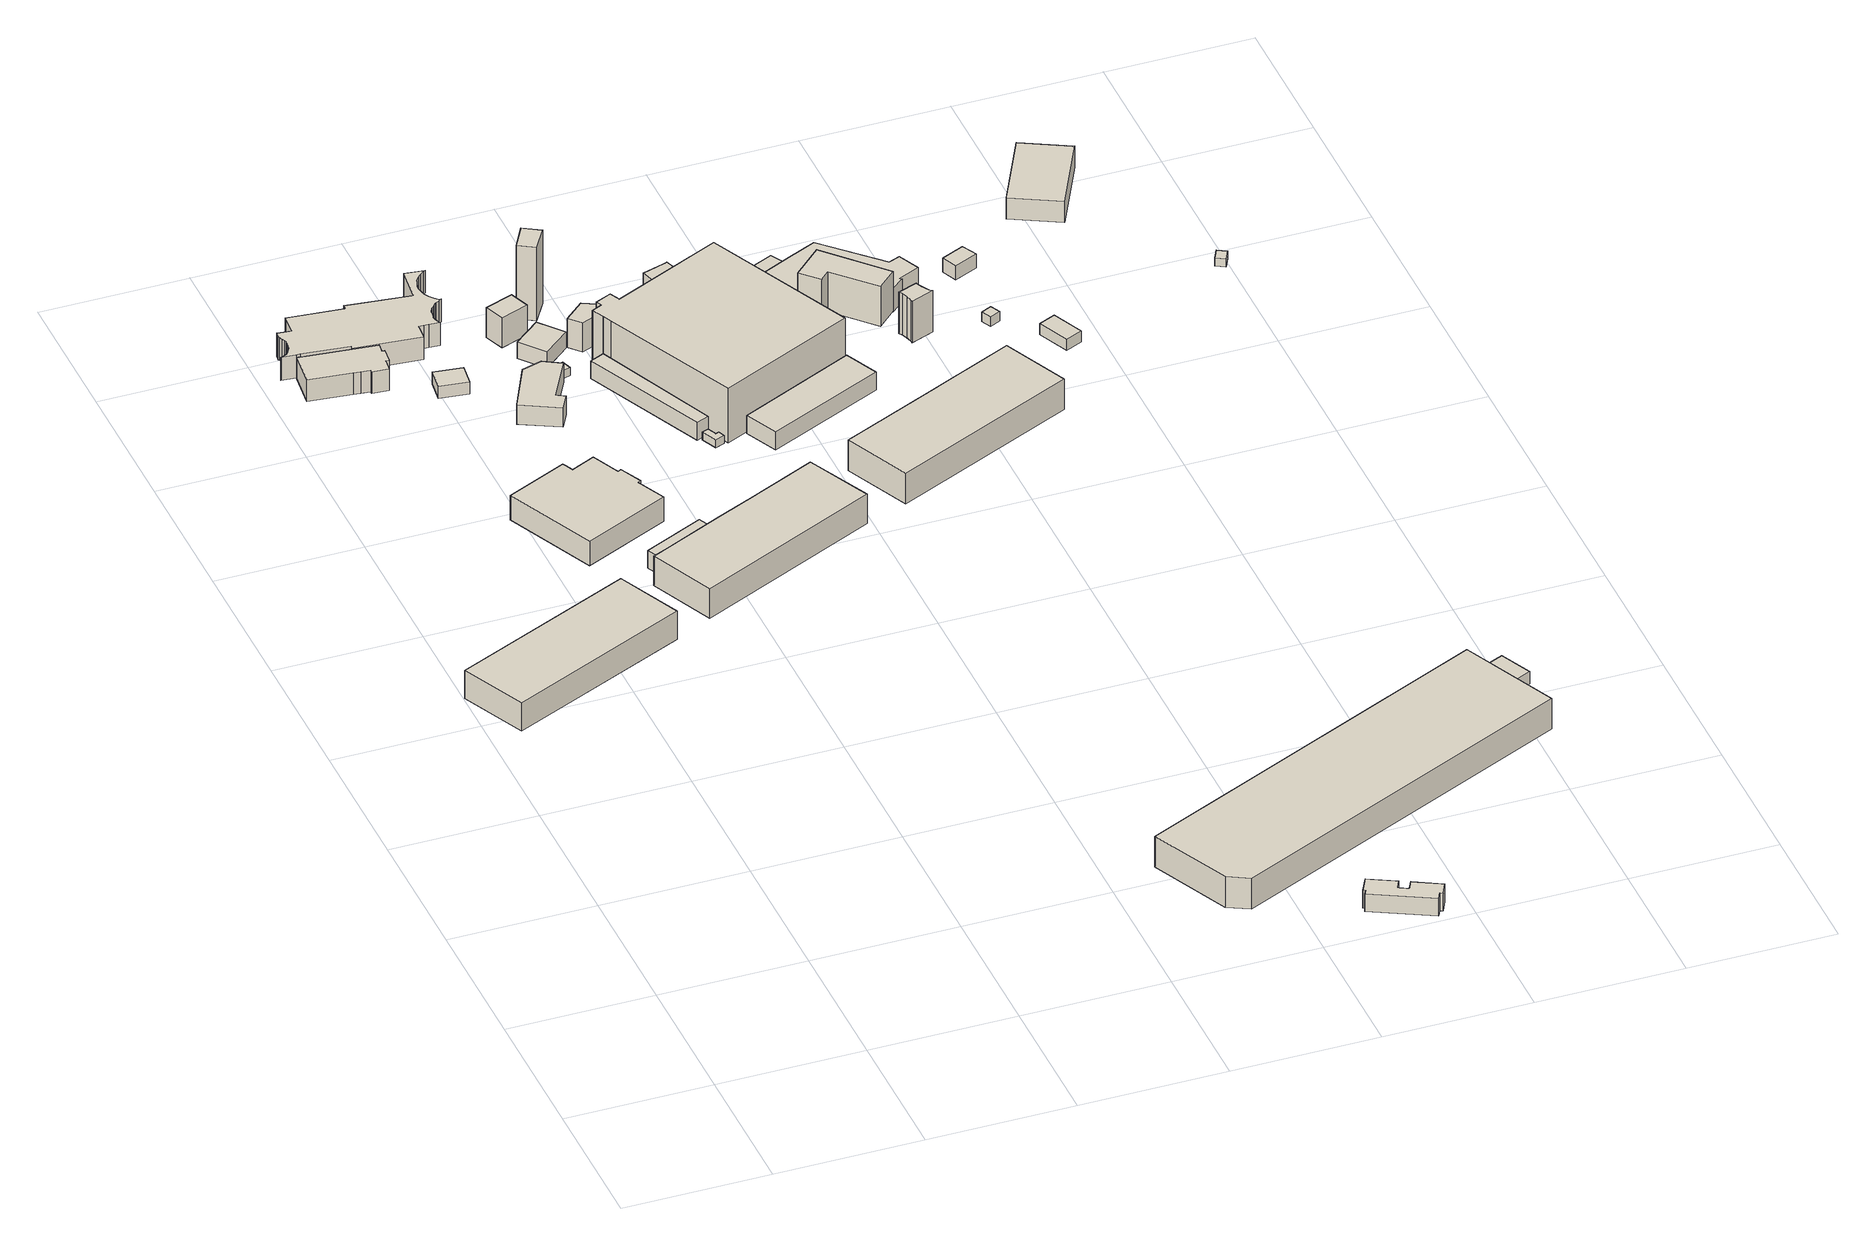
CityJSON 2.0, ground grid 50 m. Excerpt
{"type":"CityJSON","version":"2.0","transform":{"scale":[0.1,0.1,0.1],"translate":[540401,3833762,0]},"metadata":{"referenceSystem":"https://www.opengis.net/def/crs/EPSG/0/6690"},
"CityObjects":{
"building1":{"type":"Building","attributes":{"計測周辺長":183.09,"1/2500図郭":65,"区名":"港区","町丁目名称":"海岸通３丁目","街区番号":5,"class":"3001","usage":"431","measuredHeight":10.8,"storeysAboveGround":3,"BuildingDetailAttribute.buildingRoofEdgeArea":1635.69,"BuildingDetailAttribute.buildingStructureType":"610","BuildingDetailAttribute.buildingStructureOrgType":"2","BuildingDetailAttribute.detailedUsage":"1720","BuildingDetailAttribute.specifiedBuildingCoverageRate":0.6,"BuildingDetailAttribute.surveyYear":2017,"BuildingTsunamiRiskAttribute.description":"1","BuildingTsunamiRiskAttribute.rank":"1","BuildingTsunamiRiskAttribute.depth":0.29,"BuildingHighTideRiskAttribute.description":"1","BuildingHighTideRiskAttribute.rank":"3","BuildingHighTideRiskAttribute.depth":4.31,"BuildingIDAttribute.prefecture":"27","BuildingIDAttribute.city":"27107"},"geometry":[{"type":"Solid","lod":"1","boundaries":[[[[0,1,2,3]],[[2,4,5,3]],[[1,6,4,2]],[[0,7,6,1]],[[3,5,7,0]],[[4,6,7,5]]]]}]},
"building2":{"type":"Building","attributes":{"class":"3001","measuredHeight":8.2,"BuildingDetailAttribute.specifiedBuildingCoverageRate":0.6,"BuildingDetailAttribute.surveyYear":2017,"BuildingTsunamiRiskAttribute.description":"1","BuildingTsunamiRiskAttribute.rank":"2","BuildingTsunamiRiskAttribute.depth":1.66,"BuildingHighTideRiskAttribute.description":"1","BuildingHighTideRiskAttribute.rank":"3","BuildingHighTideRiskAttribute.depth":4.69,"BuildingIDAttribute.prefecture":"27","BuildingIDAttribute.city":"27107"},"geometry":[{"type":"Solid","lod":"1","boundaries":[[[[8,9,10,11,12,13,14,15,16,17,18,19,20,21,22]],[[21,23,24,22]],[[20,25,23,21]],[[19,26,25,20]],[[18,27,26,19]],[[17,28,27,18]],[[16,29,28,17]],[[15,30,29,16]],[[14,31,30,15]],[[13,32,31,14]],[[12,33,32,13]],[[11,34,33,12]],[[10,35,34,11]],[[9,36,35,10]],[[8,37,36,9]],[[22,24,37,8]],[[23,25,26,27,28,29,30,31,32,33,34,35,36,37,24]]]]}]},
"building3":{"type":"Building","attributes":{"計測周辺長":122.54,"1/2500図郭":65,"区名":"港区","町丁目名称":"海岸通３丁目","街区番号":6,"class":"3001","usage":"431","measuredHeight":9.3,"storeysAboveGround":2,"BuildingDetailAttribute.buildingRoofEdgeArea":935.91,"BuildingDetailAttribute.buildingStructureType":"610","BuildingDetailAttribute.buildingStructureOrgType":"2","BuildingDetailAttribute.detailedUsage":"1720","BuildingDetailAttribute.specifiedBuildingCoverageRate":0.6,"BuildingDetailAttribute.surveyYear":2017,"BuildingTsunamiRiskAttribute.description":"1","BuildingTsunamiRiskAttribute.rank":"2","BuildingTsunamiRiskAttribute.depth":2.37,"BuildingHighTideRiskAttribute.description":"1","BuildingHighTideRiskAttribute.rank":"4","BuildingHighTideRiskAttribute.depth":5.41,"BuildingIDAttribute.prefecture":"27","BuildingIDAttribute.city":"27107"},"geometry":[{"type":"Solid","lod":"1","boundaries":[[[[38,39,40,41,42,43,44,45,46,47,48]],[[47,49,50,48]],[[46,51,49,47]],[[45,52,51,46]],[[44,53,52,45]],[[43,54,53,44]],[[42,55,54,43]],[[41,56,55,42]],[[40,57,56,41]],[[39,58,57,40]],[[38,59,58,39]],[[48,50,59,38]],[[49,51,52,53,54,55,56,57,58,59,50]]]]}]},
"building4":{"type":"Building","attributes":{"計測周辺長":179.99,"1/2500図郭":65,"区名":"港区","町丁目名称":"海岸通３丁目","街区番号":4,"class":"3001","usage":"441","measuredHeight":8.8,"storeysAboveGround":2,"BuildingDetailAttribute.buildingRoofEdgeArea":1000.25,"BuildingDetailAttribute.buildingStructureType":"610","BuildingDetailAttribute.buildingStructureOrgType":"2","BuildingDetailAttribute.detailedUsage":"1520","BuildingDetailAttribute.specifiedBuildingCoverageRate":0.6,"BuildingDetailAttribute.surveyYear":2017,"BuildingTsunamiRiskAttribute.description":"1","BuildingTsunamiRiskAttribute.rank":"2","BuildingTsunamiRiskAttribute.depth":1.92,"BuildingHighTideRiskAttribute.description":"1","BuildingHighTideRiskAttribute.rank":"3","BuildingHighTideRiskAttribute.depth":4.95,"BuildingIDAttribute.prefecture":"27","BuildingIDAttribute.city":"27107"},"geometry":[{"type":"Solid","lod":"1","boundaries":[[[[60,61,62,63,64,65,66,67,68,69,70,71,72,73,74,75,76,77,78,79,80,81,82,83,84,85,86,87,88,89,90,91,92,93,94,95,96,97,98,99,100,101,102,103,104,105,106,107,108,109,110,111,112,113,114]],[[113,115,116,114]],[[112,117,115,113]],[[111,118,117,112]],[[110,119,118,111]],[[109,120,119,110]],[[108,121,120,109]],[[107,122,121,108]],[[106,123,122,107]],[[105,124,123,106]],[[104,125,124,105]],[[103,126,125,104]],[[102,127,126,103]],[[101,128,127,102]],[[100,129,128,101]],[[99,130,129,100]],[[98,131,130,99]],[[97,132,131,98]],[[96,133,132,97]],[[95,134,133,96]],[[94,135,134,95]],[[93,136,135,94]],[[92,137,136,93]],[[91,138,137,92]],[[90,139,138,91]],[[89,140,139,90]],[[88,141,140,89]],[[87,142,141,88]],[[86,143,142,87]],[[85,144,143,86]],[[84,145,144,85]],[[83,146,145,84]],[[82,147,146,83]],[[81,148,147,82]],[[80,149,148,81]],[[79,150,149,80]],[[78,151,150,79]],[[77,152,151,78]],[[76,153,152,77]],[[75,154,153,76]],[[74,155,154,75]],[[73,156,155,74]],[[72,157,156,73]],[[71,158,157,72]],[[70,159,158,71]],[[69,160,159,70]],[[68,161,160,69]],[[67,162,161,68]],[[66,163,162,67]],[[65,164,163,66]],[[64,165,164,65]],[[63,166,165,64]],[[62,167,166,63]],[[61,168,167,62]],[[60,169,168,61]],[[114,116,169,60]],[[115,117,118,119,120,121,122,123,124,125,126,127,128,129,130,131,132,133,134,135,136,137,138,139,140,141,142,143,144,145,146,147,148,149,150,151,152,153,154,155,156,157,158,159,160,161,162,163,164,165,166,167,168,169,116]]]]}]},
"building5":{"type":"Building","attributes":{"計測周辺長":65.7,"1/2500図郭":65,"区名":"港区","町丁目名称":"海岸通３丁目","街区番号":6,"class":"3003","usage":"431","measuredHeight":4.9,"storeysAboveGround":2,"BuildingDetailAttribute.buildingRoofEdgeArea":100.66,"BuildingDetailAttribute.buildingStructureType":"610","BuildingDetailAttribute.buildingStructureOrgType":"2","BuildingDetailAttribute.detailedUsage":"1720","BuildingDetailAttribute.specifiedBuildingCoverageRate":0.6,"BuildingDetailAttribute.surveyYear":2017,"BuildingTsunamiRiskAttribute.description":"1","BuildingTsunamiRiskAttribute.rank":"2","BuildingTsunamiRiskAttribute.depth":2.16,"BuildingHighTideRiskAttribute.description":"1","BuildingHighTideRiskAttribute.rank":"4","BuildingHighTideRiskAttribute.depth":5.2,"BuildingIDAttribute.prefecture":"27","BuildingIDAttribute.city":"27107"},"geometry":[{"type":"Solid","lod":"1","boundaries":[[[[170,171,172,173,174,175,176]],[[175,177,178,176]],[[174,179,177,175]],[[173,180,179,174]],[[172,181,180,173]],[[171,182,181,172]],[[170,183,182,171]],[[176,178,183,170]],[[177,179,180,181,182,183,178]]]]}]},
"building6":{"type":"Building","attributes":{"計測周辺長":33.07,"1/2500図郭":65,"区名":"港区","町丁目名称":"海岸通３丁目","街区番号":4,"class":"3001","usage":"441","measuredHeight":4.6,"storeysAboveGround":1,"BuildingDetailAttribute.buildingRoofEdgeArea":55.65,"BuildingDetailAttribute.buildingStructureType":"610","BuildingDetailAttribute.buildingStructureOrgType":"2","BuildingDetailAttribute.detailedUsage":"1520","BuildingDetailAttribute.specifiedBuildingCoverageRate":0.6,"BuildingDetailAttribute.surveyYear":2017,"BuildingTsunamiRiskAttribute.description":"1","BuildingTsunamiRiskAttribute.rank":"2","BuildingTsunamiRiskAttribute.depth":1.8,"BuildingHighTideRiskAttribute.description":"1","BuildingHighTideRiskAttribute.rank":"3","BuildingHighTideRiskAttribute.depth":4.83,"BuildingIDAttribute.prefecture":"27","BuildingIDAttribute.city":"27107"},"geometry":[{"type":"Solid","lod":"1","boundaries":[[[[184,185,186,187]],[[186,188,189,187]],[[185,190,188,186]],[[184,191,190,185]],[[187,189,191,184]],[[188,190,191,189]]]]}]},
"building7":{"type":"Building","attributes":{"class":"3003","measuredHeight":6.7,"BuildingDetailAttribute.specifiedBuildingCoverageRate":0.6,"BuildingDetailAttribute.surveyYear":2017,"BuildingTsunamiRiskAttribute.description":"1","BuildingTsunamiRiskAttribute.rank":"2","BuildingTsunamiRiskAttribute.depth":2.19,"BuildingHighTideRiskAttribute.description":"1","BuildingHighTideRiskAttribute.rank":"4","BuildingHighTideRiskAttribute.depth":5.23,"BuildingIDAttribute.prefecture":"27","BuildingIDAttribute.city":"27107"},"geometry":[{"type":"Solid","lod":"1","boundaries":[[[[192,193,194,195,196]],[[195,197,198,196]],[[194,199,197,195]],[[193,200,199,194]],[[192,201,200,193]],[[196,198,201,192]],[[197,199,200,201,198]]]]}]},
"building8":{"type":"Building","attributes":{"計測周辺長":73.54,"1/2500図郭":65,"区名":"港区","町丁目名称":"海岸通３丁目","街区番号":4,"class":"3001","usage":"431","measuredHeight":7.2,"storeysAboveGround":2,"BuildingDetailAttribute.buildingRoofEdgeArea":282.83,"BuildingDetailAttribute.buildingStructureType":"610","BuildingDetailAttribute.buildingStructureOrgType":"2","BuildingDetailAttribute.detailedUsage":"1720","BuildingDetailAttribute.specifiedBuildingCoverageRate":0.6,"BuildingDetailAttribute.surveyYear":2017,"BuildingTsunamiRiskAttribute.description":"1","BuildingTsunamiRiskAttribute.rank":"2","BuildingTsunamiRiskAttribute.depth":2.04,"BuildingHighTideRiskAttribute.description":"1","BuildingHighTideRiskAttribute.rank":"4","BuildingHighTideRiskAttribute.depth":5.06,"BuildingIDAttribute.prefecture":"27","BuildingIDAttribute.city":"27107"},"geometry":[{"type":"Solid","lod":"1","boundaries":[[[[202,203,204,205,206,207,208]],[[207,209,210,208]],[[206,211,209,207]],[[205,212,211,206]],[[204,213,212,205]],[[203,214,213,204]],[[202,215,214,203]],[[208,210,215,202]],[[209,211,212,213,214,215,210]]]]}]},
"building9":{"type":"Building","attributes":{"計測周辺長":184.94,"1/2500図郭":65,"区名":"港区","町丁目名称":"海岸通３丁目","街区番号":5,"class":"3001","usage":"431","measuredHeight":11.2,"storeysAboveGround":3,"BuildingDetailAttribute.buildingRoofEdgeArea":1653.93,"BuildingDetailAttribute.buildingStructureType":"610","BuildingDetailAttribute.buildingStructureOrgType":"2","BuildingDetailAttribute.detailedUsage":"1720","BuildingDetailAttribute.specifiedBuildingCoverageRate":0.6,"BuildingDetailAttribute.surveyYear":2017,"BuildingTsunamiRiskAttribute.description":"1","BuildingTsunamiRiskAttribute.rank":"2","BuildingTsunamiRiskAttribute.depth":1.43,"BuildingHighTideRiskAttribute.description":"1","BuildingHighTideRiskAttribute.rank":"3","BuildingHighTideRiskAttribute.depth":4.46,"BuildingIDAttribute.prefecture":"27","BuildingIDAttribute.city":"27107"},"geometry":[{"type":"Solid","lod":"1","boundaries":[[[[216,217,218,219,220,221,222]],[[221,223,224,222]],[[220,225,223,221]],[[219,226,225,220]],[[218,227,226,219]],[[217,228,227,218]],[[216,229,228,217]],[[222,224,229,216]],[[223,225,226,227,228,229,224]]]]}]},
"building10":{"type":"Building","attributes":{"計測周辺長":35.17,"1/2500図郭":65,"区名":"港区","町丁目名称":"海岸通３丁目","街区番号":4,"class":"3001","usage":"441","measuredHeight":11.4,"storeysAboveGround":1,"BuildingDetailAttribute.buildingRoofEdgeArea":75.08,"BuildingDetailAttribute.buildingStructureType":"610","BuildingDetailAttribute.buildingStructureOrgType":"2","BuildingDetailAttribute.detailedUsage":"1520","BuildingDetailAttribute.specifiedBuildingCoverageRate":0.6,"BuildingDetailAttribute.surveyYear":2017,"BuildingTsunamiRiskAttribute.description":"1","BuildingTsunamiRiskAttribute.rank":"2","BuildingTsunamiRiskAttribute.depth":1.8,"BuildingHighTideRiskAttribute.description":"1","BuildingHighTideRiskAttribute.rank":"3","BuildingHighTideRiskAttribute.depth":4.82,"BuildingIDAttribute.prefecture":"27","BuildingIDAttribute.city":"27107"},"geometry":[{"type":"Solid","lod":"1","boundaries":[[[[230,231,232,233]],[[232,234,235,233]],[[231,236,234,232]],[[230,237,236,231]],[[233,235,237,230]],[[234,236,237,235]]]]}]},
"building11":{"type":"Building","attributes":{"class":"3001","BuildingDetailAttribute.specifiedBuildingCoverageRate":0.6,"BuildingDetailAttribute.surveyYear":2017,"BuildingTsunamiRiskAttribute.description":"1","BuildingTsunamiRiskAttribute.rank":"2","BuildingTsunamiRiskAttribute.depth":1.78,"BuildingHighTideRiskAttribute.description":"1","BuildingHighTideRiskAttribute.rank":"3","BuildingHighTideRiskAttribute.depth":4.81,"BuildingIDAttribute.prefecture":"27","BuildingIDAttribute.city":"27107"},"geometry":[{"type":"Solid","lod":"1","boundaries":[[[[238,239,240,241]],[[240,242,243,241]],[[239,244,242,240]],[[238,245,244,239]],[[241,243,245,238]],[[242,244,245,243]]]]}]},
"building12":{"type":"Building","attributes":{"計測周辺長":45.03,"1/2500図郭":65,"区名":"港区","町丁目名称":"海岸通３丁目","街区番号":4,"class":"3001","usage":"441","measuredHeight":6.1,"storeysAboveGround":1,"BuildingDetailAttribute.buildingRoofEdgeArea":126.13,"BuildingDetailAttribute.buildingStructureType":"610","BuildingDetailAttribute.buildingStructureOrgType":"2","BuildingDetailAttribute.detailedUsage":"1520","BuildingDetailAttribute.specifiedBuildingCoverageRate":0.6,"BuildingDetailAttribute.surveyYear":2017,"BuildingTsunamiRiskAttribute.description":"1","BuildingTsunamiRiskAttribute.rank":"2","BuildingTsunamiRiskAttribute.depth":1.81,"BuildingHighTideRiskAttribute.description":"1","BuildingHighTideRiskAttribute.rank":"3","BuildingHighTideRiskAttribute.depth":4.83,"BuildingIDAttribute.prefecture":"27","BuildingIDAttribute.city":"27107"},"geometry":[{"type":"Solid","lod":"1","boundaries":[[[[246,247,248,249]],[[248,250,251,249]],[[247,252,250,248]],[[246,253,252,247]],[[249,251,253,246]],[[250,252,253,251]]]]}]},
"building13":{"type":"Building","attributes":{"計測周辺長":101.72,"1/2500図郭":65,"区名":"港区","町丁目名称":"海岸通３丁目","街区番号":4,"class":"3003","usage":"431","measuredHeight":6.8,"storeysAboveGround":1,"BuildingDetailAttribute.buildingRoofEdgeArea":230.55,"BuildingDetailAttribute.buildingStructureType":"610","BuildingDetailAttribute.buildingStructureOrgType":"2","BuildingDetailAttribute.detailedUsage":"1720","BuildingDetailAttribute.specifiedBuildingCoverageRate":0.6,"BuildingDetailAttribute.surveyYear":2017,"BuildingTsunamiRiskAttribute.description":"1","BuildingTsunamiRiskAttribute.rank":"2","BuildingTsunamiRiskAttribute.depth":2.1,"BuildingHighTideRiskAttribute.description":"1","BuildingHighTideRiskAttribute.rank":"3","BuildingHighTideRiskAttribute.depth":4.97,"BuildingIDAttribute.prefecture":"27","BuildingIDAttribute.city":"27107"},"geometry":[{"type":"Solid","lod":"1","boundaries":[[[[254,255,256,257,258]],[[257,259,260,258]],[[256,261,259,257]],[[255,262,261,256]],[[254,263,262,255]],[[258,260,263,254]],[[259,261,262,263,260]]]]}]},
"building14":{"type":"Building","attributes":{"計測周辺長":31.65,"1/2500図郭":65,"区名":"港区","町丁目名称":"海岸通３丁目","街区番号":4,"class":"3001","usage":"441","measuredHeight":27.8,"storeysAboveGround":4,"BuildingDetailAttribute.buildingRoofEdgeArea":60.75,"BuildingDetailAttribute.buildingStructureType":"610","BuildingDetailAttribute.buildingStructureOrgType":"2","BuildingDetailAttribute.detailedUsage":"1520","BuildingDetailAttribute.specifiedBuildingCoverageRate":0.6,"BuildingDetailAttribute.surveyYear":2017,"BuildingTsunamiRiskAttribute.description":"1","BuildingTsunamiRiskAttribute.rank":"2","BuildingTsunamiRiskAttribute.depth":2,"BuildingHighTideRiskAttribute.description":"1","BuildingHighTideRiskAttribute.rank":"4","BuildingHighTideRiskAttribute.depth":5.03,"BuildingIDAttribute.prefecture":"27","BuildingIDAttribute.city":"27107"},"geometry":[{"type":"Solid","lod":"1","boundaries":[[[[264,265,266,267]],[[266,268,269,267]],[[265,270,268,266]],[[264,271,270,265]],[[267,269,271,264]],[[268,270,271,269]]]]}]},
"building15":{"type":"Building","attributes":{"class":"3001","BuildingDetailAttribute.specifiedBuildingCoverageRate":0.6,"BuildingDetailAttribute.surveyYear":2017,"BuildingTsunamiRiskAttribute.description":"1","BuildingTsunamiRiskAttribute.rank":"2","BuildingTsunamiRiskAttribute.depth":1.93,"BuildingHighTideRiskAttribute.description":"1","BuildingHighTideRiskAttribute.rank":"3","BuildingHighTideRiskAttribute.depth":4.97,"BuildingIDAttribute.prefecture":"27","BuildingIDAttribute.city":"27107"},"geometry":[{"type":"Solid","lod":"1","boundaries":[[[[272,273,274,275,276,277]],[[276,278,279,277]],[[275,280,278,276]],[[274,281,280,275]],[[273,282,281,274]],[[272,283,282,273]],[[277,279,283,272]],[[278,280,281,282,283,279]]]]}]},
"building16":{"type":"Building","attributes":{"計測周辺長":38.9,"1/2500図郭":65,"区名":"港区","町丁目名称":"海岸通３丁目","街区番号":4,"class":"3001","usage":"441","measuredHeight":11,"storeysAboveGround":1,"BuildingDetailAttribute.buildingRoofEdgeArea":79.31,"BuildingDetailAttribute.buildingStructureType":"610","BuildingDetailAttribute.buildingStructureOrgType":"2","BuildingDetailAttribute.detailedUsage":"1520","BuildingDetailAttribute.specifiedBuildingCoverageRate":0.6,"BuildingDetailAttribute.surveyYear":2017,"BuildingTsunamiRiskAttribute.description":"1","BuildingTsunamiRiskAttribute.rank":"2","BuildingTsunamiRiskAttribute.depth":1.9,"BuildingHighTideRiskAttribute.description":"1","BuildingHighTideRiskAttribute.rank":"3","BuildingHighTideRiskAttribute.depth":4.92,"BuildingIDAttribute.prefecture":"27","BuildingIDAttribute.city":"27107"},"geometry":[{"type":"Solid","lod":"1","boundaries":[[[[284,285,286,287]],[[286,288,289,287]],[[285,290,288,286]],[[284,291,290,285]],[[287,289,291,284]],[[288,290,291,289]]]]}]},
"building17":{"type":"Building","attributes":{"区名":"港区","町丁目名称":"海岸通４丁目","街区番号":5,"class":"3001","usage":"431","measuredHeight":6.7,"storeysAboveGround":2,"BuildingDetailAttribute.buildingRoofEdgeArea":178.31,"BuildingDetailAttribute.buildingStructureType":"610","BuildingDetailAttribute.buildingStructureOrgType":"2","BuildingDetailAttribute.detailedUsage":"1720","BuildingDetailAttribute.specifiedBuildingCoverageRate":0.6,"BuildingDetailAttribute.surveyYear":2017,"BuildingTsunamiRiskAttribute.description":"1","BuildingTsunamiRiskAttribute.rank":"2","BuildingTsunamiRiskAttribute.depth":1.1,"BuildingHighTideRiskAttribute.description":"1","BuildingHighTideRiskAttribute.rank":"3","BuildingHighTideRiskAttribute.depth":3.27,"BuildingIDAttribute.prefecture":"27","BuildingIDAttribute.city":"27107"},"geometry":[{"type":"Solid","lod":"1","boundaries":[[[[292,293,294,295,296,297,298,299,300,301,302,303]],[[302,304,305,303]],[[301,306,304,302]],[[300,307,306,301]],[[299,308,307,300]],[[298,309,308,299]],[[297,310,309,298]],[[296,311,310,297]],[[295,312,311,296]],[[294,313,312,295]],[[293,314,313,294]],[[292,315,314,293]],[[303,305,315,292]],[[304,306,307,308,309,310,311,312,313,314,315,305]]]]}]},
"building18":{"type":"Building","attributes":{"計測周辺長":222.64,"1/2500図郭":65,"区名":"港区","町丁目名称":"海岸通３丁目","街区番号":4,"class":"3002","usage":"431","measuredHeight":20.8,"storeysAboveGround":5,"BuildingDetailAttribute.buildingRoofEdgeArea":3090.02,"BuildingDetailAttribute.buildingStructureType":"603","BuildingDetailAttribute.buildingStructureOrgType":"3","BuildingDetailAttribute.detailedUsage":"1720","BuildingDetailAttribute.specifiedBuildingCoverageRate":0.6,"BuildingDetailAttribute.surveyYear":2017,"BuildingTsunamiRiskAttribute.description":"1","BuildingTsunamiRiskAttribute.rank":"2","BuildingTsunamiRiskAttribute.depth":1.77,"BuildingHighTideRiskAttribute.description":"1","BuildingHighTideRiskAttribute.rank":"3","BuildingHighTideRiskAttribute.depth":4.85,"BuildingIDAttribute.prefecture":"27","BuildingIDAttribute.city":"27107"},"geometry":[{"type":"Solid","lod":"1","boundaries":[[[[316,317,318,319,320,321,322,323,324,325,326]],[[325,327,328,326]],[[324,329,327,325]],[[323,330,329,324]],[[322,331,330,323]],[[321,332,331,322]],[[320,333,332,321]],[[319,334,333,320]],[[318,335,334,319]],[[317,336,335,318]],[[316,337,336,317]],[[326,328,337,316]],[[327,329,330,331,332,333,334,335,336,337,328]]]]}]},
"building19":{"type":"Building","attributes":{"計測周辺長":112.79,"1/2500図郭":65,"区名":"港区","町丁目名称":"海岸通３丁目","街区番号":4,"class":"3003","usage":"431","measuredHeight":6.9,"storeysAboveGround":1,"BuildingDetailAttribute.buildingRoofEdgeArea":549.67,"BuildingDetailAttribute.buildingStructureType":"610","BuildingDetailAttribute.buildingStructureOrgType":"2","BuildingDetailAttribute.detailedUsage":"1720","BuildingDetailAttribute.specifiedBuildingCoverageRate":0.6,"BuildingDetailAttribute.surveyYear":2017,"BuildingTsunamiRiskAttribute.description":"1","BuildingTsunamiRiskAttribute.rank":"2","BuildingTsunamiRiskAttribute.depth":1.97,"BuildingHighTideRiskAttribute.description":"1","BuildingHighTideRiskAttribute.rank":"4","BuildingHighTideRiskAttribute.depth":5.08,"BuildingIDAttribute.prefecture":"27","BuildingIDAttribute.city":"27107"},"geometry":[{"type":"Solid","lod":"1","boundaries":[[[[338,339,340,341]],[[340,342,343,341]],[[339,344,342,340]],[[338,345,344,339]],[[341,343,345,338]],[[342,344,345,343]]]]}]},
"building20":{"type":"Building","attributes":{"計測周辺長":30.01,"1/2500図郭":65,"区名":"港区","町丁目名称":"海岸通３丁目","街区番号":4,"class":"3001","usage":"441","measuredHeight":4.3,"storeysAboveGround":3,"BuildingDetailAttribute.buildingRoofEdgeArea":52.93,"BuildingDetailAttribute.buildingStructureType":"610","BuildingDetailAttribute.buildingStructureOrgType":"2","BuildingDetailAttribute.detailedUsage":"1520","BuildingDetailAttribute.specifiedBuildingCoverageRate":0.6,"BuildingDetailAttribute.surveyYear":2017,"BuildingTsunamiRiskAttribute.description":"1","BuildingTsunamiRiskAttribute.rank":"2","BuildingTsunamiRiskAttribute.depth":1.46,"BuildingHighTideRiskAttribute.description":"1","BuildingHighTideRiskAttribute.rank":"3","BuildingHighTideRiskAttribute.depth":4.47,"BuildingIDAttribute.prefecture":"27","BuildingIDAttribute.city":"27107"},"geometry":[{"type":"Solid","lod":"1","boundaries":[[[[346,347,348,349,350,351,352,353]],[[352,354,355,353]],[[351,356,354,352]],[[350,357,356,351]],[[349,358,357,350]],[[348,359,358,349]],[[347,360,359,348]],[[346,361,360,347]],[[353,355,361,346]],[[354,356,357,358,359,360,361,355]]]]}]},
"building21":{"type":"Building","attributes":{"計測周辺長":342.57,"1/2500図郭":75,"区名":"港区","町丁目名称":"海岸通４丁目","街区番号":5,"class":"3001","usage":"431","measuredHeight":11.7,"storeysAboveGround":2,"BuildingDetailAttribute.buildingRoofEdgeArea":4956.61,"BuildingDetailAttribute.buildingStructureType":"610","BuildingDetailAttribute.buildingStructureOrgType":"2","BuildingDetailAttribute.detailedUsage":"1720","BuildingDetailAttribute.specifiedBuildingCoverageRate":0.6,"BuildingDetailAttribute.surveyYear":2017,"BuildingTsunamiRiskAttribute.description":"1","BuildingTsunamiRiskAttribute.rank":"2","BuildingTsunamiRiskAttribute.depth":2.31,"BuildingHighTideRiskAttribute.description":"1","BuildingHighTideRiskAttribute.rank":"3","BuildingHighTideRiskAttribute.depth":4.13,"BuildingIDAttribute.prefecture":"27","BuildingIDAttribute.city":"27107"},"geometry":[{"type":"Solid","lod":"1","boundaries":[[[[362,363,364,365,366]],[[365,367,368,366]],[[364,369,367,365]],[[363,370,369,364]],[[362,371,370,363]],[[366,368,371,362]],[[367,369,370,371,368]]]]}]},
"building22":{"type":"Building","attributes":{"計測周辺長":21.73,"1/2500図郭":65,"区名":"港区","町丁目名称":"海岸通３丁目","街区番号":4,"class":"3001","usage":"441","measuredHeight":4.2,"storeysAboveGround":2,"BuildingDetailAttribute.buildingRoofEdgeArea":29.44,"BuildingDetailAttribute.buildingStructureType":"610","BuildingDetailAttribute.buildingStructureOrgType":"2","BuildingDetailAttribute.detailedUsage":"1520","BuildingDetailAttribute.specifiedBuildingCoverageRate":0.6,"BuildingDetailAttribute.surveyYear":2017,"BuildingTsunamiRiskAttribute.description":"1","BuildingTsunamiRiskAttribute.rank":"2","BuildingTsunamiRiskAttribute.depth":1.58,"BuildingHighTideRiskAttribute.description":"1","BuildingHighTideRiskAttribute.rank":"3","BuildingHighTideRiskAttribute.depth":4.58,"BuildingIDAttribute.prefecture":"27","BuildingIDAttribute.city":"27107"},"geometry":[{"type":"Solid","lod":"1","boundaries":[[[[372,373,374,375]],[[374,376,377,375]],[[373,378,376,374]],[[372,379,378,373]],[[375,377,379,372]],[[376,378,379,377]]]]}]},
"building23":{"type":"Building","attributes":{"計測周辺長":187.06,"1/2500図郭":65,"区名":"港区","町丁目名称":"海岸通３丁目","街区番号":5,"class":"3001","usage":"431","measuredHeight":11.7,"storeysAboveGround":3,"BuildingDetailAttribute.buildingRoofEdgeArea":1702.54,"BuildingDetailAttribute.buildingStructureType":"610","BuildingDetailAttribute.buildingStructureOrgType":"2","BuildingDetailAttribute.detailedUsage":"1720","BuildingDetailAttribute.specifiedBuildingCoverageRate":0.6,"BuildingDetailAttribute.surveyYear":2017,"BuildingTsunamiRiskAttribute.description":"1","BuildingTsunamiRiskAttribute.rank":"1","BuildingTsunamiRiskAttribute.depth":0.25,"BuildingHighTideRiskAttribute.description":"1","BuildingHighTideRiskAttribute.rank":"3","BuildingHighTideRiskAttribute.depth":4.63,"BuildingIDAttribute.prefecture":"27","BuildingIDAttribute.city":"27107"},"geometry":[{"type":"Solid","lod":"1","boundaries":[[[[380,381,382,383,384,385]],[[384,386,387,385]],[[383,388,386,384]],[[382,389,388,383]],[[381,390,389,382]],[[380,391,390,381]],[[385,387,391,380]],[[386,388,389,390,391,387]]]]}]},
"building24":{"type":"Building","attributes":{"計測周辺長":51.91,"1/2500図郭":65,"区名":"港区","町丁目名称":"海岸通３丁目","街区番号":4,"class":"3001","usage":"441","measuredHeight":5.9,"storeysAboveGround":2,"BuildingDetailAttribute.buildingRoofEdgeArea":137.53,"BuildingDetailAttribute.buildingStructureType":"610","BuildingDetailAttribute.buildingStructureOrgType":"2","BuildingDetailAttribute.detailedUsage":"1520","BuildingDetailAttribute.specifiedBuildingCoverageRate":0.6,"BuildingDetailAttribute.surveyYear":2017,"BuildingTsunamiRiskAttribute.description":"1","BuildingTsunamiRiskAttribute.rank":"2","BuildingTsunamiRiskAttribute.depth":1.98,"BuildingHighTideRiskAttribute.description":"1","BuildingHighTideRiskAttribute.rank":"3","BuildingHighTideRiskAttribute.depth":4.97,"BuildingIDAttribute.prefecture":"27","BuildingIDAttribute.city":"27107"},"geometry":[{"type":"Solid","lod":"1","boundaries":[[[[392,393,394,395]],[[394,396,397,395]],[[393,398,396,394]],[[392,399,398,393]],[[395,397,399,392]],[[396,398,399,397]]]]}]},
"building25":{"type":"Building","attributes":{"計測周辺長":27.77,"1/2500図郭":65,"区名":"港区","町丁目名称":"海岸通３丁目","街区番号":5,"class":"3003","usage":"431","storeysAboveGround":2,"BuildingDetailAttribute.buildingRoofEdgeArea":46.06,"BuildingDetailAttribute.buildingStructureType":"610","BuildingDetailAttribute.buildingStructureOrgType":"2","BuildingDetailAttribute.detailedUsage":"1720","BuildingDetailAttribute.specifiedBuildingCoverageRate":0.6,"BuildingDetailAttribute.surveyYear":2017,"BuildingTsunamiRiskAttribute.description":"1","BuildingTsunamiRiskAttribute.rank":"2","BuildingTsunamiRiskAttribute.depth":2.08,"BuildingHighTideRiskAttribute.description":"1","BuildingHighTideRiskAttribute.rank":"4","BuildingHighTideRiskAttribute.depth":5.12,"BuildingIDAttribute.prefecture":"27","BuildingIDAttribute.city":"27107"},"geometry":[{"type":"Solid","lod":"1","boundaries":[[[[400,401,402,403]],[[402,404,405,403]],[[401,406,404,402]],[[400,407,406,401]],[[403,405,407,400]],[[404,406,407,405]]]]}]},
"building26":{"type":"Building","attributes":{"計測周辺長":27.31,"1/2500図郭":65,"区名":"港区","町丁目名称":"海岸通３丁目","街区番号":4,"class":"3001","usage":"441","measuredHeight":3.3,"storeysAboveGround":2,"BuildingDetailAttribute.buildingRoofEdgeArea":45.37,"BuildingDetailAttribute.buildingStructureType":"610","BuildingDetailAttribute.buildingStructureOrgType":"2","BuildingDetailAttribute.detailedUsage":"1520","BuildingDetailAttribute.specifiedBuildingCoverageRate":0.6,"BuildingDetailAttribute.surveyYear":2017,"BuildingTsunamiRiskAttribute.description":"1","BuildingTsunamiRiskAttribute.rank":"2","BuildingTsunamiRiskAttribute.depth":1.58,"BuildingHighTideRiskAttribute.description":"1","BuildingHighTideRiskAttribute.rank":"3","BuildingHighTideRiskAttribute.depth":4.58,"BuildingIDAttribute.prefecture":"27","BuildingIDAttribute.city":"27107"},"geometry":[{"type":"Solid","lod":"1","boundaries":[[[[408,409,410,411]],[[410,412,413,411]],[[409,414,412,410]],[[408,415,414,409]],[[411,413,415,408]],[[412,414,415,413]]]]}]},
"building27":{"type":"Building","attributes":{"class":"3001","measuredHeight":15,"BuildingDetailAttribute.specifiedBuildingCoverageRate":0.6,"BuildingDetailAttribute.surveyYear":2017,"BuildingTsunamiRiskAttribute.description":"1","BuildingTsunamiRiskAttribute.rank":"2","BuildingTsunamiRiskAttribute.depth":1.81,"BuildingHighTideRiskAttribute.description":"1","BuildingHighTideRiskAttribute.rank":"3","BuildingHighTideRiskAttribute.depth":4.81,"BuildingIDAttribute.prefecture":"27","BuildingIDAttribute.city":"27107"},"geometry":[{"type":"Solid","lod":"1","boundaries":[[[[416,417,418,419,420,421]],[[420,422,423,421]],[[419,424,422,420]],[[418,425,424,419]],[[417,426,425,418]],[[416,427,426,417]],[[421,423,427,416]],[[422,424,425,426,427,423]]]]}]},
"building28":{"type":"Building","attributes":{"class":"3003","measuredHeight":8.7,"BuildingDetailAttribute.specifiedBuildingCoverageRate":0.6,"BuildingDetailAttribute.surveyYear":2017,"BuildingTsunamiRiskAttribute.description":"1","BuildingTsunamiRiskAttribute.rank":"2","BuildingTsunamiRiskAttribute.depth":2.03,"BuildingHighTideRiskAttribute.description":"1","BuildingHighTideRiskAttribute.rank":"4","BuildingHighTideRiskAttribute.depth":5.03,"BuildingIDAttribute.prefecture":"27","BuildingIDAttribute.city":"27107"},"geometry":[{"type":"Solid","lod":"1","boundaries":[[[[428,429,430,431,432,433,434,435,436,437,438,439,440]],[[439,441,442,440]],[[438,443,441,439]],[[437,444,443,438]],[[436,445,444,437]],[[435,446,445,436]],[[434,447,446,435]],[[433,448,447,434]],[[432,449,448,433]],[[431,450,449,432]],[[430,451,450,431]],[[429,452,451,430]],[[428,453,452,429]],[[440,442,453,428]],[[441,443,444,445,446,447,448,449,450,451,452,453,442]]]]}]},
"building29":{"type":"Building","attributes":{"計測周辺長":28.67,"1/2500図郭":65,"区名":"港区","町丁目名称":"海岸通３丁目","街区番号":4,"class":"3001","usage":"441","measuredHeight":15.8,"storeysAboveGround":5,"BuildingDetailAttribute.buildingRoofEdgeArea":45.62,"BuildingDetailAttribute.buildingStructureType":"610","BuildingDetailAttribute.buildingStructureOrgType":"2","BuildingDetailAttribute.detailedUsage":"1520","BuildingDetailAttribute.specifiedBuildingCoverageRate":0.6,"BuildingDetailAttribute.surveyYear":2017,"BuildingTsunamiRiskAttribute.description":"1","BuildingTsunamiRiskAttribute.rank":"2","BuildingTsunamiRiskAttribute.depth":1.7,"BuildingHighTideRiskAttribute.description":"1","BuildingHighTideRiskAttribute.rank":"3","BuildingHighTideRiskAttribute.depth":4.7,"BuildingIDAttribute.prefecture":"27","BuildingIDAttribute.city":"27107"},"geometry":[{"type":"Solid","lod":"1","boundaries":[[[[454,455,456,457,458,459,460,461,462,463,464]],[[463,465,466,464]],[[462,467,465,463]],[[461,468,467,462]],[[460,469,468,461]],[[459,470,469,460]],[[458,471,470,459]],[[457,472,471,458]],[[456,473,472,457]],[[455,474,473,456]],[[454,475,474,455]],[[464,466,475,454]],[[465,467,468,469,470,471,472,473,474,475,466]]]]}]},
"building30":{"type":"Building","attributes":{"計測周辺長":15.59,"1/2500図郭":65,"区名":"港区","町丁目名称":"海岸通３丁目","街区番号":4,"class":"3001","usage":"441","measuredHeight":3.6,"storeysAboveGround":1,"BuildingDetailAttribute.buildingRoofEdgeArea":15.17,"BuildingDetailAttribute.buildingStructureType":"610","BuildingDetailAttribute.buildingStructureOrgType":"2","BuildingDetailAttribute.detailedUsage":"1520","BuildingDetailAttribute.specifiedBuildingCoverageRate":0.6,"BuildingDetailAttribute.surveyYear":2017,"BuildingTsunamiRiskAttribute.description":"1","BuildingTsunamiRiskAttribute.rank":"2","BuildingTsunamiRiskAttribute.depth":1.66,"BuildingHighTideRiskAttribute.description":"1","BuildingHighTideRiskAttribute.rank":"3","BuildingHighTideRiskAttribute.depth":4.65,"BuildingIDAttribute.prefecture":"27","BuildingIDAttribute.city":"27107"},"geometry":[{"type":"Solid","lod":"1","boundaries":[[[[476,477,478,479]],[[478,480,481,479]],[[477,482,480,478]],[[476,483,482,477]],[[479,481,483,476]],[[480,482,483,481]]]]}]},
"building31":{"type":"Building","attributes":{"計測周辺長":29.22,"1/2500図郭":65,"区名":"港区","町丁目名称":"海岸通３丁目","街区番号":4,"class":"3003","usage":"441","measuredHeight":5.3,"storeysAboveGround":2,"BuildingDetailAttribute.buildingRoofEdgeArea":50.97,"BuildingDetailAttribute.buildingStructureType":"610","BuildingDetailAttribute.buildingStructureOrgType":"2","BuildingDetailAttribute.detailedUsage":"1520","BuildingDetailAttribute.specifiedBuildingCoverageRate":0.6,"BuildingDetailAttribute.surveyYear":2017,"BuildingTsunamiRiskAttribute.description":"1","BuildingTsunamiRiskAttribute.rank":"2","BuildingTsunamiRiskAttribute.depth":1.97,"BuildingHighTideRiskAttribute.description":"1","BuildingHighTideRiskAttribute.rank":"3","BuildingHighTideRiskAttribute.depth":4.95,"BuildingIDAttribute.prefecture":"27","BuildingIDAttribute.city":"27107"},"geometry":[{"type":"Solid","lod":"1","boundaries":[[[[484,485,486,487]],[[486,488,489,487]],[[485,490,488,486]],[[484,491,490,485]],[[487,489,491,484]],[[488,490,491,489]]]]}]},
"building32":{"type":"Building","attributes":{"計測周辺長":39.17,"1/2500図郭":75,"区名":"港区","町丁目名称":"海岸通４丁目","街区番号":5,"class":"3001","usage":"431","measuredHeight":4.8,"storeysAboveGround":1,"BuildingDetailAttribute.buildingRoofEdgeArea":91.54,"BuildingDetailAttribute.buildingStructureType":"610","BuildingDetailAttribute.buildingStructureOrgType":"2","BuildingDetailAttribute.detailedUsage":"1720","BuildingDetailAttribute.specifiedBuildingCoverageRate":0.6,"BuildingDetailAttribute.surveyYear":2017,"BuildingTsunamiRiskAttribute.description":"1","BuildingTsunamiRiskAttribute.rank":"2","BuildingTsunamiRiskAttribute.depth":1.13,"BuildingHighTideRiskAttribute.description":"1","BuildingHighTideRiskAttribute.rank":"3","BuildingHighTideRiskAttribute.depth":3.29,"BuildingIDAttribute.prefecture":"27","BuildingIDAttribute.city":"27107"},"geometry":[{"type":"Solid","lod":"1","boundaries":[[[[492,493,494,495]],[[494,496,497,495]],[[493,498,496,494]],[[492,499,498,493]],[[495,497,499,492]],[[496,498,499,497]]]]}]},
"building33":{"type":"Building","attributes":{"計測周辺長":24.53,"1/2500図郭":65,"区名":"港区","町丁目名称":"海岸通３丁目","街区番号":5,"class":"3001","usage":"431","measuredHeight":4.3,"storeysAboveGround":1,"BuildingDetailAttribute.buildingRoofEdgeArea":37.55,"BuildingDetailAttribute.buildingStructureType":"610","BuildingDetailAttribute.buildingStructureOrgType":"2","BuildingDetailAttribute.detailedUsage":"1720","BuildingDetailAttribute.specifiedBuildingCoverageRate":0.6,"BuildingDetailAttribute.surveyYear":2017,"BuildingTsunamiRiskAttribute.description":"1","BuildingTsunamiRiskAttribute.rank":"2","BuildingTsunamiRiskAttribute.depth":2.08,"BuildingHighTideRiskAttribute.description":"1","BuildingHighTideRiskAttribute.rank":"3","BuildingHighTideRiskAttribute.depth":4.21,"BuildingIDAttribute.prefecture":"27","BuildingIDAttribute.city":"27107"},"geometry":[{"type":"Solid","lod":"1","boundaries":[[[[500,501,502,503]],[[502,504,505,503]],[[501,506,504,502]],[[500,507,506,501]],[[503,505,507,500]],[[504,506,507,505]]]]}]},
"building34":{"type":"Building","attributes":{"計測周辺長":94.18,"1/2500図郭":65,"区名":"港区","町丁目名称":"海岸通３丁目","街区番号":4,"class":"3001","usage":"421","measuredHeight":8.1,"storeysAboveGround":2,"BuildingDetailAttribute.buildingRoofEdgeArea":525.11,"BuildingDetailAttribute.buildingStructureType":"603","BuildingDetailAttribute.buildingStructureOrgType":"3","BuildingDetailAttribute.detailedUsage":"1830","BuildingDetailAttribute.specifiedBuildingCoverageRate":0.6,"BuildingDetailAttribute.surveyYear":2017,"BuildingTsunamiRiskAttribute.description":"1","BuildingTsunamiRiskAttribute.rank":"2","BuildingTsunamiRiskAttribute.depth":1.61,"BuildingHighTideRiskAttribute.description":"1","BuildingHighTideRiskAttribute.rank":"3","BuildingHighTideRiskAttribute.depth":4.54,"BuildingIDAttribute.prefecture":"27","BuildingIDAttribute.city":"27107"},"geometry":[{"type":"Solid","lod":"1","boundaries":[[[[508,509,510,511]],[[510,512,513,511]],[[509,514,512,510]],[[508,515,514,509]],[[511,513,515,508]],[[512,514,515,513]]]]}]},
"building35":{"type":"Building","attributes":{"計測周辺長":15.42,"1/2500図郭":65,"区名":"港区","町丁目名称":"海岸通３丁目","街区番号":5,"class":"3001","usage":"431","storeysAboveGround":1,"BuildingDetailAttribute.buildingRoofEdgeArea":14.73,"BuildingDetailAttribute.buildingStructureType":"610","BuildingDetailAttribute.buildingStructureOrgType":"2","BuildingDetailAttribute.detailedUsage":"1720","BuildingDetailAttribute.specifiedBuildingCoverageRate":0.6,"BuildingDetailAttribute.surveyYear":2017,"BuildingTsunamiRiskAttribute.description":"1","BuildingTsunamiRiskAttribute.rank":"2","BuildingTsunamiRiskAttribute.depth":2.53,"BuildingHighTideRiskAttribute.description":"1","BuildingHighTideRiskAttribute.rank":"3","BuildingHighTideRiskAttribute.depth":4.66,"BuildingIDAttribute.prefecture":"27","BuildingIDAttribute.city":"27107"},"geometry":[{"type":"Solid","lod":"1","boundaries":[[[[516,517,518,519]],[[518,520,521,519]],[[517,522,520,518]],[[516,523,522,517]],[[519,521,523,516]],[[520,522,523,521]]]]}]}
},
"vertices":[
[2,2148,13],[621,2424,13],[721,2203,13],[104,1927,13],[721,2203,120],[104,1927,120],[621,2424,120],[2,2148,120],
[146,3880,15],[375,3854,15],[371,3822,15],[381,3821,15],[375,3767,15],[364,3769,15],[359,3726,15],[303,3732,15],[304,3740,15],[272,3744,15],[248,3747,15],[102,3763,15],[116,3884,15],[121,3883,15],[129,3882,15],[121,3883,97],[129,3882,97],[116,3884,97],[102,3763,97],[248,3747,97],[272,3744,97],[304,3740,97],[303,3732,97],[359,3726,97],[364,3769,97],[375,3767,97],[381,3821,97],[371,3822,97],[375,3854,97],[146,3880,97],
[682,3056,9],[694,3029,9],[777,3068,9],[821,2971,9],[833,2977,9],[869,2900,9],[858,2895,9],[904,2797,9],[609,2662,9],[468,2972,9],[676,3067,9],[468,2972,102],[676,3067,102],[609,2662,102],[904,2797,102],[858,2895,102],[869,2900,102],[833,2977,102],[821,2971,102],[777,3068,102],[694,3029,102],[682,3056,102],
[637,4161,10],[622,4149,10],[612,4139,10],[602,4126,10],[597,4111,10],[592,4096,10],[592,4084,10],[595,4069,10],[598,4054,10],[608,4036,10],[618,4024,10],[631,4011,10],[638,4009,10],[626,4001,10],[615,3995,10],[613,3994,10],[603,3984,10],[600,3980,10],[593,3974,10],[586,3958,10],[584,3943,10],[581,3928,10],[584,3913,10],[589,3901,10],[592,3896,10],[555,3898,10],[539,3899,10],[522,3900,10],[518,3845,10],[290,3866,10],[292,3876,10],[132,3896,10],[119,3896,10],[69,3901,10],[82,3906,10],[92,3911,10],[99,3919,10],[104,3929,10],[109,3936,10],[111,3946,10],[114,3956,10],[114,3964,10],[114,3974,10],[111,3981,10],[108,3991,10],[103,4001,10],[101,4004,10],[103,4024,10],[151,4019,10],[157,4089,10],[345,4069,10],[347,4084,10],[565,4058,10],[579,4176,10],[646,4167,10],[579,4176,97],[646,4167,97],[565,4058,97],[347,4084,97],[345,4069,97],[157,4089,97],[151,4019,97],[103,4024,97],[101,4004,97],[103,4001,97],[108,3991,97],[111,3981,97],[114,3974,97],[114,3964,97],[114,3956,97],[111,3946,97],[109,3936,97],[104,3929,97],[99,3919,97],[92,3911,97],[82,3906,97],[69,3901,97],[119,3896,97],[132,3896,97],[292,3876,97],[290,3866,97],[518,3845,97],[522,3900,97],[539,3899,97],[555,3898,97],[592,3896,97],[589,3901,97],[584,3913,97],[581,3928,97],[584,3943,97],[586,3958,97],[593,3974,97],[600,3980,97],[603,3984,97],[613,3994,97],[615,3995,97],[626,4001,97],[638,4009,97],[631,4011,97],[618,4024,97],[608,4036,97],[598,4054,97],[595,4069,97],[592,4084,97],[592,4096,97],[597,4111,97],[602,4126,97],[612,4139,97],[622,4149,97],[637,4161,97],
[676,3067,10],[662,3097,10],[674,3102,10],[677,3095,10],[687,3099,10],[703,3065,10],[682,3056,10],[703,3065,59],[682,3056,59],[687,3099,59],[677,3095,59],[674,3102,59],[662,3097,59],[676,3067,59],
[485,3635,14],[495,3712,14],[593,3699,14],[583,3622,14],[593,3699,60],[583,3622,60],[495,3712,60],[485,3635,60],
[972,2583,11],[806,2506,11],[770,2584,11],[976,2679,11],[1012,2601,11],[976,2679,78],[1012,2601,78],[770,2584,78],[806,2506,78],[972,2583,78],
[663,3429,10],[746,3595,10],[816,3615,10],[877,3581,10],[795,3435,10],[823,3419,10],[792,3364,10],[823,3419,83],[792,3364,83],[795,3435,83],[877,3581,83],[816,3615,83],[746,3595,83],[663,3429,83],
[1136,2657,20],[1375,2767,20],[1477,2548,20],[850,2259,20],[751,2480,20],[806,2506,20],[1012,2601,20],[806,2506,132],[1012,2601,132],[751,2480,132],[850,2259,132],[1477,2548,132],[1375,2767,132],[1136,2657,132],
[735,3877,16],[832,3913,16],[857,3845,16],[761,3809,16],[857,3845,129],[761,3809,129],[832,3913,129],[735,3877,129],
[854,3626,13],[895,3639,13],[906,3604,13],[865,3591,13],[906,3604,43],[865,3591,43],[895,3639,43],[854,3626,43],
[786,3744,14],[878,3820,14],[945,3740,14],[853,3663,14],[945,3740,76],[853,3663,76],[878,3820,76],[786,3744,76],
[1022,3560,12],[1193,3169,12],[1150,3150,12],[960,3568,12],[1009,3589,12],[960,3568,79],[1009,3589,79],[1150,3150,79],[1193,3169,79],[1022,3560,79],
[856,3936,15],[903,4017,15],[961,3982,15],[911,3904,15],[961,3982,293],[911,3904,293],[903,4017,293],[856,3936,293],
[1165,3146,13],[1187,3154,13],[1201,3123,13],[1212,3128,13],[1221,3105,13],[1189,3092,13],[1221,3105,43],[1189,3092,43],[1212,3128,43],[1201,3123,43],[1187,3154,43],[1165,3146,43],
[950,3742,14],[1017,3802,14],[1114,3754,14],[985,3703,14],[1114,3754,124],[985,3703,124],[1017,3802,124],[950,3742,124],
[2176,104,28],[2185,121,28],[2177,124,28],[2205,178,28],[2298,131,28],[2282,100,28],[2314,83,28],[2330,114,28],[2424,66,28],[2402,21,28],[2392,26,28],[2379,1,28],[2392,26,95],[2379,1,95],[2402,21,95],[2424,66,95],[2330,114,95],[2314,83,95],[2282,100,95],[2298,131,95],[2205,178,95],[2177,124,95],[2185,121,95],[2176,104,95],
[990,3631,13],[1025,3647,13],[1016,3667,13],[1071,3692,13],[1088,3656,13],[1464,3829,13],[1699,3316,13],[1233,3102,13],[1022,3560,13],[1010,3589,13],[1009,3589,13],[1010,3589,220],[1009,3589,220],[1022,3560,220],[1233,3102,220],[1699,3316,220],[1464,3829,220],[1088,3656,220],[1071,3692,220],[1016,3667,220],[1025,3647,220],[990,3631,220],
[1305,3130,11],[1703,3314,11],[1756,3199,11],[1357,3018,11],[1756,3199,80],[1357,3018,80],[1703,3314,80],[1305,3130,80],
[1373,3992,15],[1381,3967,15],[1389,3939,15],[1390,3937,15],[1301,3909,15],[1284,3964,15],[1358,3987,15],[1366,3989,15],[1358,3987,58],[1366,3989,58],[1284,3964,58],[1301,3909,58],[1390,3937,58],[1389,3939,58],[1381,3967,58],[1373,3992,58],
[1790,294,15],[1664,568,15],[2906,1135,15],[3057,804,15],[1862,257,15],[3057,804,132],[1862,257,132],[2906,1135,132],[1664,568,132],[1790,294,132],
[1632,3581,15],[1679,3602,15],[1702,3550,15],[1655,3529,15],[1702,3550,57],[1655,3529,57],[1679,3602,57],[1632,3581,57],
[2154,3119,15],[2256,2893,15],[1627,2607,15],[1524,2833,15],[1848,2979,15],[1898,3002,15],[1848,2979,132],[1898,3002,132],[1524,2833,132],[1627,2607,132],[2256,2893,132],[2154,3119,132],
[1510,3818,12],[1676,3894,12],[1712,3830,12],[1543,3751,12],[1712,3830,71],[1543,3751,71],[1676,3894,71],[1510,3818,71],
[1848,2979,10],[1815,3056,10],[1864,3079,10],[1898,3002,10],[1864,3079,40],[1898,3002,40],[1815,3056,40],[1848,2979,40],
[1667,3527,16],[1740,3560,16],[1763,3508,16],[1690,3475,16],[1763,3508,48],[1690,3475,48],[1740,3560,48],[1667,3527,48],
[1773,3753,12],[1952,3563,12],[1887,3503,12],[1764,3633,12],[1732,3602,12],[1676,3661,12],[1732,3602,163],[1676,3661,163],[1764,3633,163],[1887,3503,163],[1952,3563,163],[1773,3753,163],
[1712,3830,10],[1811,3875,10],[1990,3697,10],[2029,3713,10],[2063,3637,10],[1989,3606,10],[1996,3600,10],[1952,3563,10],[1773,3753,10],[1676,3661,10],[1642,3630,10],[1572,3703,10],[1543,3751,10],[1572,3703,98],[1543,3751,98],[1642,3630,98],[1676,3661,98],[1773,3753,98],[1952,3563,98],[1996,3600,98],[1989,3606,98],[2063,3637,98],[2029,3713,98],[1990,3697,98],[1811,3875,98],[1712,3830,98],
[1995,3463,13],[2003,3448,13],[2011,3435,13],[2018,3425,13],[2026,3418,13],[1946,3387,13],[1946,3397,13],[1941,3417,13],[1933,3437,13],[1926,3447,13],[1993,3473,13],[1926,3447,170],[1993,3473,170],[1933,3437,170],[1941,3417,170],[1946,3397,170],[1946,3387,170],[2026,3418,170],[2018,3425,170],[2011,3435,170],[2003,3448,170],[1995,3463,170],
[2186,3415,12],[2222,3432,12],[2238,3398,12],[2202,3381,12],[2238,3398,49],[2202,3381,49],[2222,3432,49],[2186,3415,49],
[2166,3699,12],[2245,3735,12],[2271,3683,12],[2189,3647,12],[2271,3683,65],[2189,3647,65],[2245,3735,65],[2166,3699,65],
[2946,1102,30],[3021,1136,30],[3071,1027,30],[2996,993,30],[3071,1027,78],[2996,993,78],[3021,1136,78],[2946,1102,78],
[2325,3282,17],[2383,3308,17],[2431,3201,17],[2373,3175,17],[2431,3201,59],[2373,3175,59],[2383,3308,59],[2325,3282,59],
[2445,3883,16],[2577,4141,16],[2738,4059,16],[2607,3801,16],[2738,4059,96],[2607,3801,96],[2577,4141,96],[2445,3883,96],
[2955,3425,16],[2974,3462,16],[3005,3446,16],[2986,3409,16],[3005,3446,46],[2986,3409,46],[2974,3462,46],[2955,3425,46]
]}
